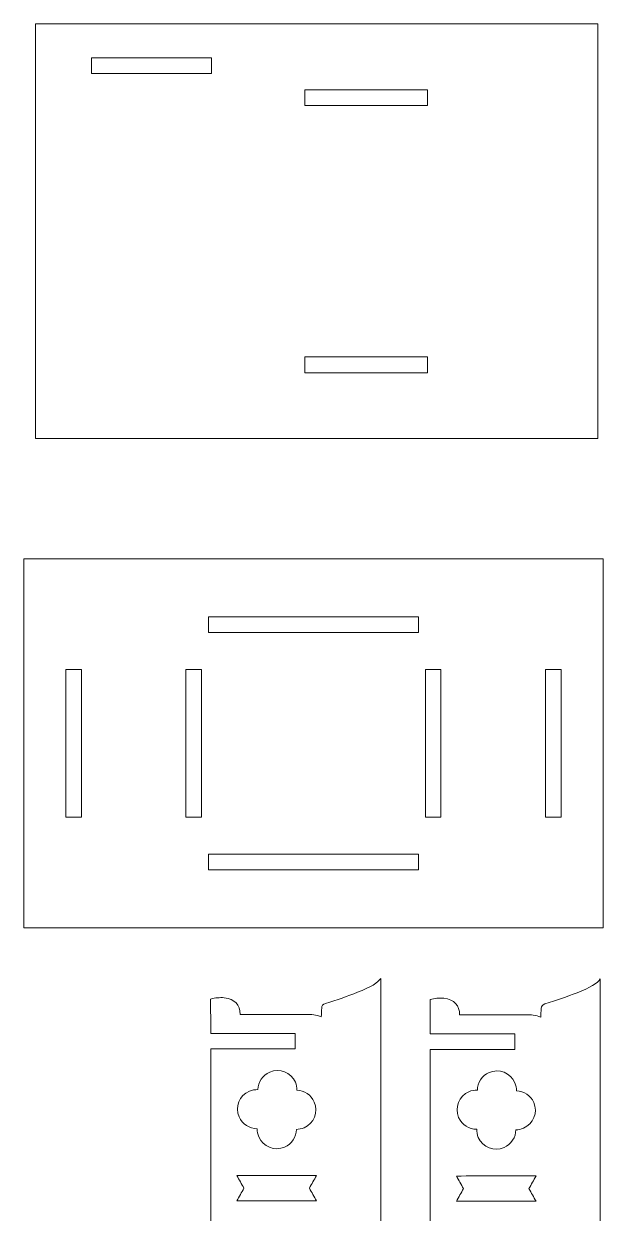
# Model space of a CAD drawing. Header units: inches. Extents: x -28.6 to 20.8, y -14.2 to 28.3.
# Drawn here: x -8.63 to -4.34, y -2.46 to 6.36 of the extents above; entities that cross this region are included whole.
import ezdxf

# ---------------------------------------------------------------- set-up
doc = ezdxf.new("R2010")
doc.units = ezdxf.units.IN
doc.header["$MEASUREMENT"] = 0
doc.layers.add('Layer 1', color=7, linetype='Continuous')

msp = doc.modelspace()

# ---------------------------------------------------------------- linework, layer by layer
at = {"layer": 'Layer 1', "color": 1, "lineweight": 9}
for points, knots in [([(-4.3785, 3.2836), (-4.3785, 3.2836), (-4.3785, 6.3609), (-4.3785, 6.3609), (-4.3785, 6.3609), (-4.3785, 6.3609), (-8.5471, 6.3609), (-8.5471, 6.3609), (-8.5471, 6.3609), (-8.5471, 6.3609), (-8.5471, 3.2836), (-8.5471, 3.2836), (-8.5471, 3.2836), (-8.5471, 3.2836), (-4.3785, 3.2836), (-4.3785, 3.2836)], [0, 0, 0, 0, 0.25, 0.25, 0.25, 0.25, 0.5, 0.5, 0.5, 0.5, 0.75, 0.75, 0.75, 0.75, 1, 1, 1, 1]), ([(-7.243, 5.9909), (-7.243, 5.9909), (-7.243, 6.1079), (-7.243, 6.1079), (-7.243, 6.1079), (-7.243, 6.1079), (-8.132, 6.1079), (-8.132, 6.1079), (-8.132, 6.1079), (-8.132, 6.1079), (-8.132, 5.9909), (-8.132, 5.9909), (-8.132, 5.9909), (-8.132, 5.9909), (-7.243, 5.9909), (-7.243, 5.9909)], [0, 0, 0, 0, 0.25, 0.25, 0.25, 0.25, 0.5, 0.5, 0.5, 0.5, 0.75, 0.75, 0.75, 0.75, 1, 1, 1, 1]), ([(-5.6411, 5.7549), (-5.6411, 5.7549), (-5.6411, 5.8719), (-5.6411, 5.8719), (-5.6411, 5.8719), (-5.6411, 5.8719), (-6.5504, 5.8719), (-6.5504, 5.8719), (-6.5504, 5.8719), (-6.5504, 5.8719), (-6.5504, 5.7549), (-6.5504, 5.7549), (-6.5504, 5.7549), (-6.5504, 5.7549), (-5.6411, 5.7549), (-5.6411, 5.7549)], [0, 0, 0, 0, 0.25, 0.25, 0.25, 0.25, 0.5, 0.5, 0.5, 0.5, 0.75, 0.75, 0.75, 0.75, 1, 1, 1, 1]), ([(-5.6406, 3.7723), (-5.6406, 3.7723), (-5.6406, 3.8893), (-5.6406, 3.8893), (-5.6406, 3.8893), (-5.6406, 3.8893), (-6.5499, 3.8893), (-6.5499, 3.8893), (-6.5499, 3.8893), (-6.5499, 3.8893), (-6.5499, 3.7723), (-6.5499, 3.7723), (-6.5499, 3.7723), (-6.5499, 3.7723), (-5.6406, 3.7723), (-5.6406, 3.7723)], [0, 0, 0, 0, 0.25, 0.25, 0.25, 0.25, 0.5, 0.5, 0.5, 0.5, 0.75, 0.75, 0.75, 0.75, 1, 1, 1, 1]), ([(-4.3393, -0.3461), (-4.3393, -0.3461), (-8.6341, -0.3461), (-8.6341, -0.3461), (-8.6341, -0.3461), (-8.6341, -0.3461), (-8.6341, 2.3904), (-8.6341, 2.3904), (-8.6341, 2.3904), (-8.6341, 2.3904), (-4.3393, 2.3904), (-4.3393, 2.3904), (-4.3393, 2.3904), (-4.3393, 2.3904), (-4.3393, -0.3461), (-4.3393, -0.3461)], [0, 0, 0, 0, 0.25, 0.25, 0.25, 0.25, 0.5, 0.5, 0.5, 0.5, 0.75, 0.75, 0.75, 0.75, 1, 1, 1, 1]), ([(-5.7082, 1.8437), (-5.7082, 1.8437), (-7.2652, 1.8437), (-7.2652, 1.8437), (-7.2652, 1.8437), (-7.2652, 1.8437), (-7.2652, 1.9607), (-7.2652, 1.9607), (-7.2652, 1.9607), (-7.2652, 1.9607), (-5.7082, 1.9607), (-5.7082, 1.9607), (-5.7082, 1.9607), (-5.7082, 1.9607), (-5.7082, 1.8437), (-5.7082, 1.8437)], [0, 0, 0, 0, 0.25, 0.25, 0.25, 0.25, 0.5, 0.5, 0.5, 0.5, 0.75, 0.75, 0.75, 0.75, 1, 1, 1, 1]), ([(-8.2061, 1.5707), (-8.2061, 1.5707), (-8.2061, 0.4737), (-8.2061, 0.4737), (-8.2061, 0.4737), (-8.2061, 0.4737), (-8.3231, 0.4737), (-8.3231, 0.4737), (-8.3231, 0.4737), (-8.3231, 0.4737), (-8.3231, 1.5707), (-8.3231, 1.5707), (-8.3231, 1.5707), (-8.3231, 1.5707), (-8.2061, 1.5707), (-8.2061, 1.5707)], [0, 0, 0, 0, 0.25, 0.25, 0.25, 0.25, 0.5, 0.5, 0.5, 0.5, 0.75, 0.75, 0.75, 0.75, 1, 1, 1, 1]), ([(-7.3161, 1.5707), (-7.3161, 1.5707), (-7.3161, 0.4737), (-7.3161, 0.4737), (-7.3161, 0.4737), (-7.3161, 0.4737), (-7.4331, 0.4737), (-7.4331, 0.4737), (-7.4331, 0.4737), (-7.4331, 0.4737), (-7.4331, 1.5707), (-7.4331, 1.5707), (-7.4331, 1.5707), (-7.4331, 1.5707), (-7.3161, 1.5707), (-7.3161, 1.5707)], [0, 0, 0, 0, 0.25, 0.25, 0.25, 0.25, 0.5, 0.5, 0.5, 0.5, 0.75, 0.75, 0.75, 0.75, 1, 1, 1, 1]), ([(-5.5437, 1.5707), (-5.5437, 1.5707), (-5.5437, 0.4737), (-5.5437, 0.4737), (-5.5437, 0.4737), (-5.5437, 0.4737), (-5.6573, 0.4737), (-5.6573, 0.4737), (-5.6573, 0.4737), (-5.6573, 0.4737), (-5.6573, 1.5707), (-5.6573, 1.5707), (-5.6573, 1.5707), (-5.6573, 1.5707), (-5.5437, 1.5707), (-5.5437, 1.5707)], [0, 0, 0, 0, 0.25, 0.25, 0.25, 0.25, 0.5, 0.5, 0.5, 0.5, 0.75, 0.75, 0.75, 0.75, 1, 1, 1, 1]), ([(-4.6503, 1.5707), (-4.6503, 1.5707), (-4.6503, 0.4737), (-4.6503, 0.4737), (-4.6503, 0.4737), (-4.6503, 0.4737), (-4.7673, 0.4737), (-4.7673, 0.4737), (-4.7673, 0.4737), (-4.7673, 0.4737), (-4.7673, 1.5707), (-4.7673, 1.5707), (-4.7673, 1.5707), (-4.7673, 1.5707), (-4.6503, 1.5707), (-4.6503, 1.5707)], [0, 0, 0, 0, 0.25, 0.25, 0.25, 0.25, 0.5, 0.5, 0.5, 0.5, 0.75, 0.75, 0.75, 0.75, 1, 1, 1, 1]), ([(-5.7082, 0.0836), (-5.7082, 0.0836), (-7.2652, 0.0836), (-7.2652, 0.0836), (-7.2652, 0.0836), (-7.2652, 0.0836), (-7.2652, 0.2006), (-7.2652, 0.2006), (-7.2652, 0.2006), (-7.2652, 0.2006), (-5.7082, 0.2006), (-5.7082, 0.2006), (-5.7082, 0.2006), (-5.7082, 0.2006), (-5.7082, 0.0836), (-5.7082, 0.0836)], [0, 0, 0, 0, 0.25, 0.25, 0.25, 0.25, 0.5, 0.5, 0.5, 0.5, 0.75, 0.75, 0.75, 0.75, 1, 1, 1, 1]), ([(-5.9877, -0.7213), (-6.0063, -0.7527), (-6.0637, -0.7871), (-6.16, -0.8244), (-6.16, -0.8244), (-6.2334, -0.8533), (-6.3128, -0.881), (-6.398, -0.9076), (-6.398, -0.9076), (-6.4174, -0.9136), (-6.4265, -0.9248), (-6.4251, -0.9412), (-6.4251, -0.9412), (-6.4267, -0.9627), (-6.4282, -0.9843), (-6.4297, -1.0058)], [0, 0, 0, 0, 0.25, 0.25, 0.25, 0.25, 0.5, 0.5, 0.5, 0.5, 0.75, 0.75, 0.75, 0.75, 1, 1, 1, 1]), ([(-4.3607, -0.7247), (-4.3793, -0.7562), (-4.4367, -0.7905), (-4.5329, -0.8279), (-4.5329, -0.8279), (-4.6064, -0.8567), (-4.6857, -0.8845), (-4.7709, -0.9111), (-4.7709, -0.9111), (-4.7904, -0.917), (-4.7995, -0.9282), (-4.7981, -0.9447), (-4.7981, -0.9447), (-4.7996, -0.9662), (-4.8011, -0.9877), (-4.8027, -1.0092)], [0, 0, 0, 0, 0.25, 0.25, 0.25, 0.25, 0.5, 0.5, 0.5, 0.5, 0.75, 0.75, 0.75, 0.75, 1, 1, 1, 1]), ([(-7.0306, -0.9886), (-7.0311, -0.9168), (-7.0701, -0.8756), (-7.1477, -0.865), (-7.1477, -0.865), (-7.1818, -0.8622), (-7.2156, -0.8653), (-7.249, -0.8744)], [0, 0, 0, 0, 0.5, 0.5, 0.5, 0.5, 1, 1, 1, 1]), ([(-5.4035, -0.992), (-5.404, -0.9202), (-5.4431, -0.879), (-5.5207, -0.8685), (-5.5207, -0.8685), (-5.5547, -0.8657), (-5.5885, -0.8688), (-5.622, -0.8778)], [0, 0, 0, 0, 0.5, 0.5, 0.5, 0.5, 1, 1, 1, 1]), ([(-7.2489, -1.2449), (-7.2489, -1.2449), (-6.6219, -1.2449), (-6.6219, -1.2449), (-6.6219, -1.2449), (-6.6219, -1.2449), (-6.6219, -1.1299), (-6.6219, -1.1299), (-6.6219, -1.1299), (-6.6219, -1.1299), (-7.2489, -1.1299), (-7.2489, -1.1299)], [0, 0, 0, 0, 0.333333, 0.333333, 0.333333, 0.333333, 0.666667, 0.666667, 0.666667, 0.666667, 1, 1, 1, 1]), ([(-5.6219, -1.2484), (-5.6219, -1.2484), (-4.9949, -1.2484), (-4.9949, -1.2484), (-4.9949, -1.2484), (-4.9949, -1.2484), (-4.9949, -1.1334), (-4.9949, -1.1334), (-4.9949, -1.1334), (-4.9949, -1.1334), (-5.6219, -1.1334), (-5.6219, -1.1334)], [0, 0, 0, 0, 0.333333, 0.333333, 0.333333, 0.333333, 0.666667, 0.666667, 0.666667, 0.666667, 1, 1, 1, 1]), ([(-6.6091, -1.5514), (-6.6088, -1.5316), (-6.6126, -1.5114), (-6.621, -1.492), (-6.621, -1.492), (-6.6527, -1.4185), (-6.7381, -1.3846), (-6.8116, -1.4164), (-6.8116, -1.4164), (-6.8654, -1.4396), (-6.898, -1.4917), (-6.8991, -1.5468)], [0, 0, 0, 0, 0.333333, 0.333333, 0.333333, 0.333333, 0.666667, 0.666667, 0.666667, 0.666667, 1, 1, 1, 1]), ([(-4.982, -1.5549), (-4.9817, -1.535), (-4.9855, -1.5148), (-4.9939, -1.4954), (-4.9939, -1.4954), (-5.0257, -1.4219), (-5.111, -1.3881), (-5.1845, -1.4198), (-5.1845, -1.4198), (-5.2384, -1.4431), (-5.271, -1.4951), (-5.272, -1.5502)], [0, 0, 0, 0, 0.333333, 0.333333, 0.333333, 0.333333, 0.666667, 0.666667, 0.666667, 0.666667, 1, 1, 1, 1]), ([(-6.8989, -1.5467), (-6.9199, -1.5458), (-6.9416, -1.5495), (-6.9622, -1.5585), (-6.9622, -1.5585), (-7.0357, -1.5902), (-7.0696, -1.6756), (-7.0378, -1.7491), (-7.0378, -1.7491), (-7.0141, -1.8041), (-6.9602, -1.8369), (-6.9038, -1.8366)], [0, 0, 0, 0, 0.333333, 0.333333, 0.333333, 0.333333, 0.666667, 0.666667, 0.666667, 0.666667, 1, 1, 1, 1]), ([(-6.6139, -1.8413), (-6.5948, -1.8413), (-6.5754, -1.8374), (-6.5568, -1.8294), (-6.5568, -1.8294), (-6.4833, -1.7977), (-6.4495, -1.7123), (-6.4812, -1.6388), (-6.4812, -1.6388), (-6.5041, -1.5857), (-6.555, -1.5533), (-6.6091, -1.5514)], [0, 0, 0, 0, 0.333333, 0.333333, 0.333333, 0.333333, 0.666667, 0.666667, 0.666667, 0.666667, 1, 1, 1, 1]), ([(-5.2718, -1.5501), (-5.2929, -1.5492), (-5.3145, -1.553), (-5.3352, -1.5619), (-5.3352, -1.5619), (-5.4087, -1.5937), (-5.4425, -1.679), (-5.4108, -1.7525), (-5.4108, -1.7525), (-5.387, -1.8076), (-5.3332, -1.8404), (-5.2768, -1.8401)], [0, 0, 0, 0, 0.333333, 0.333333, 0.333333, 0.333333, 0.666667, 0.666667, 0.666667, 0.666667, 1, 1, 1, 1]), ([(-4.9868, -1.8448), (-4.9678, -1.8447), (-4.9484, -1.8409), (-4.9298, -1.8329), (-4.9298, -1.8329), (-4.8563, -1.8011), (-4.8224, -1.7157), (-4.8542, -1.6422), (-4.8542, -1.6422), (-4.8771, -1.5892), (-4.9279, -1.5568), (-4.9821, -1.5548)], [0, 0, 0, 0, 0.333333, 0.333333, 0.333333, 0.333333, 0.666667, 0.666667, 0.666667, 0.666667, 1, 1, 1, 1]), ([(-6.9038, -1.8366), (-6.9043, -1.8569), (-6.9005, -1.8776), (-6.8919, -1.8974), (-6.8919, -1.8974), (-6.8601, -1.9709), (-6.7748, -2.0047), (-6.7013, -1.973), (-6.7013, -1.973), (-6.647, -1.9496), (-6.6144, -1.8969), (-6.6138, -1.8414)], [0, 0, 0, 0, 0.333333, 0.333333, 0.333333, 0.333333, 0.666667, 0.666667, 0.666667, 0.666667, 1, 1, 1, 1]), ([(-5.2767, -1.8401), (-5.2772, -1.8603), (-5.2734, -1.881), (-5.2649, -1.9008), (-5.2649, -1.9008), (-5.2331, -1.9743), (-5.1477, -2.0082), (-5.0742, -1.9764), (-5.0742, -1.9764), (-5.02, -1.953), (-4.9873, -1.9004), (-4.9867, -1.8449)], [0, 0, 0, 0, 0.333333, 0.333333, 0.333333, 0.333333, 0.666667, 0.666667, 0.666667, 0.666667, 1, 1, 1, 1])]:
    msp.add_open_spline(points, degree=3, knots=knots, dxfattribs=at)
for points in [[(-5.9876, -1.242), (-5.9876, -1.1074), (-5.9877, -0.8559), (-5.9877, -0.7213)], [(-4.3606, -1.2454), (-4.3606, -1.1108), (-4.3607, -0.8593), (-4.3607, -0.7247)], [(-7.249, -0.8744), (-7.249, -0.9621), (-7.2489, -1.0421), (-7.2489, -1.1299)], [(-5.622, -0.8778), (-5.622, -0.9656), (-5.6219, -1.0456), (-5.6219, -1.1334)], [(-7.0306, -0.9886), (-6.868, -0.9886), (-6.7055, -0.9885), (-6.5429, -0.9885)], [(-6.5429, -0.9885), (-6.5031, -0.9861), (-6.4653, -0.9919), (-6.4297, -1.0058)], [(-5.4035, -0.992), (-5.241, -0.992), (-5.0784, -0.992), (-4.9159, -0.9919)], [(-4.9159, -0.9919), (-4.876, -0.9896), (-4.8383, -0.9953), (-4.8027, -1.0092)], [(-7.2489, -1.2449), (-7.2489, -1.3857), (-7.2489, -1.5201), (-7.2488, -1.6584)], [(-5.9875, -1.6581), (-5.9876, -1.5194), (-5.9876, -1.3807), (-5.9876, -1.242)], [(-5.6219, -1.2484), (-5.6219, -1.3892), (-5.6218, -1.5235), (-5.6218, -1.6618)], [(-4.3605, -1.6615), (-4.3605, -1.5228), (-4.3605, -1.3841), (-4.3606, -1.2454)], [(-7.2488, -1.6584), (-7.2489, -2.2522), (-7.2489, -2.3576), (-7.2489, -2.9514)], [(-5.9875, -1.6581), (-5.9875, -2.6802), (-5.9876, -3.05), (-5.9876, -3.4451)], [(-5.6218, -1.6619), (-5.6218, -2.2557), (-5.6218, -2.361), (-5.6218, -2.9548)], [(-4.3605, -1.6615), (-4.3605, -2.6837), (-4.3605, -3.0534), (-4.3605, -3.4485)], [(-7.055, -2.184), (-6.858, -2.1839), (-6.6611, -2.1838), (-6.4642, -2.1837)], [(-7.002, -2.2778), (-7.0197, -2.2465), (-7.0373, -2.2153), (-7.055, -2.184)], [(-6.5171, -2.2776), (-6.4995, -2.2463), (-6.4818, -2.215), (-6.4642, -2.1837)], [(-5.4279, -2.1874), (-5.231, -2.1873), (-5.0341, -2.1872), (-4.8371, -2.1871)], [(-5.3749, -2.2813), (-5.3926, -2.25), (-5.4103, -2.2187), (-5.4279, -2.1874)], [(-4.8901, -2.281), (-4.8724, -2.2497), (-4.8548, -2.2184), (-4.8371, -2.1871)], [(-7.002, -2.2778), (-7.0196, -2.3091), (-7.0373, -2.3404), (-7.0549, -2.3717)], [(-6.5171, -2.2779), (-6.4994, -2.3091), (-6.4818, -2.3404), (-6.4641, -2.3717)], [(-5.3749, -2.2813), (-5.3926, -2.3126), (-5.4102, -2.3439), (-5.4279, -2.3752)], [(-4.8901, -2.2813), (-4.8724, -2.3126), (-4.8547, -2.3439), (-4.8371, -2.3752)], [(-7.0549, -2.3717), (-6.858, -2.3717), (-6.6611, -2.3717), (-6.4641, -2.3717)], [(-5.4279, -2.3752), (-5.2309, -2.3752), (-5.034, -2.3752), (-4.8371, -2.3752)]]:
    msp.add_open_spline(points, degree=3, dxfattribs=at)

doc.saveas('drawing.dxf')
